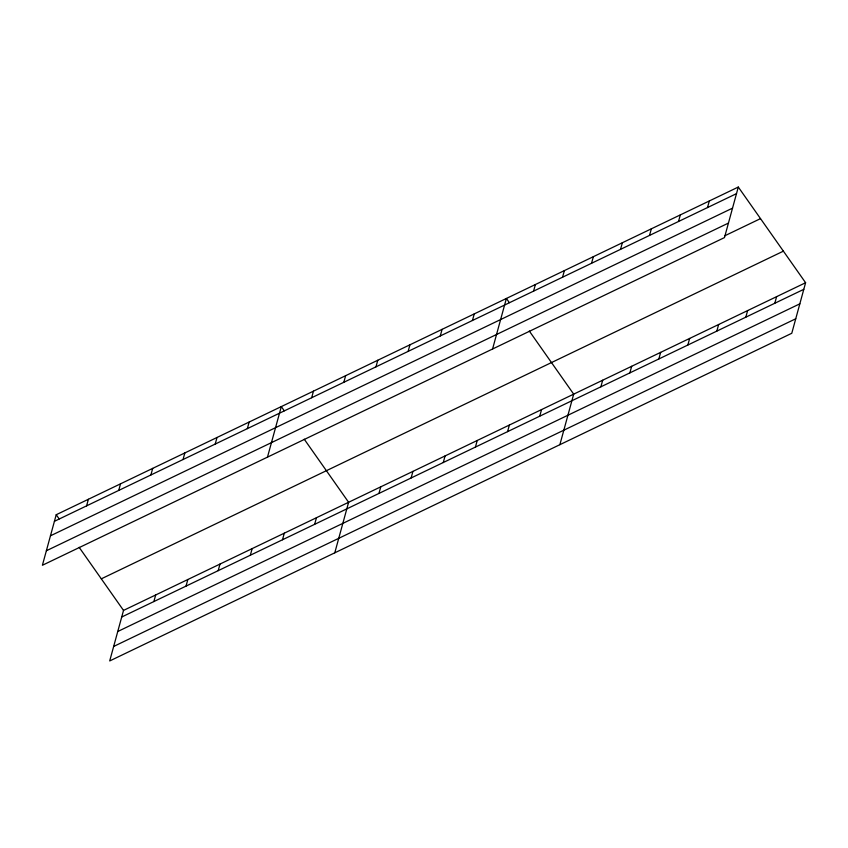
<?xml version="1.0" encoding="UTF-8"?>
<svg xmlns="http://www.w3.org/2000/svg" width="848" height="848" viewBox="0 0 848 848"><rect width="100%" height="100%" fill="white"/><g stroke="black" fill="none" stroke-linecap="round" stroke-linejoin="round"><path stroke-width="1.27" d="M738.301 187.048L56.222 514.725L42.4 565.266L724.478 237.588L738.301 187.048L805.6 282.734L791.778 333.275L109.699 660.952L123.522 610.412L805.6 282.734M86.581 505.874L88.383 499.281M118.731 490.43L120.533 483.837M150.891 474.975L152.693 468.382M183.041 459.531L184.843 452.938M153.88 601.561L155.682 594.967M215.201 444.087L217.003 437.494M186.03 586.106L187.832 579.513M247.351 428.632L249.153 422.039M218.19 570.662L219.992 564.068M267.48 457.136L281.313 406.595L284.271 410.803M250.34 555.217L252.142 548.624M311.661 397.733L313.463 391.151M282.501 539.763L284.303 533.169M343.822 382.289L345.624 375.696M314.65 524.318L316.452 517.725M375.971 366.845L377.773 360.252M334.78 552.822L348.613 502.281L304.231 439.19M408.132 351.39L409.934 344.807M378.961 493.419L380.763 486.826M440.282 335.946L442.084 329.353M411.121 477.975L412.923 471.382M472.442 320.502L474.244 313.908M443.271 462.531L445.073 455.938M492.571 348.994L506.394 298.454L509.362 302.672M475.431 447.076L477.233 440.483M533.583 291.129L535.385 284.536M507.581 431.632L509.383 425.039M562.563 277.201L564.376 270.607M539.741 416.188L541.543 409.595M591.554 263.272L593.356 256.679M559.871 444.681L573.693 394.14L529.322 331.049M620.545 249.344L622.347 242.751M600.882 386.805L602.684 380.222M649.536 235.415L651.338 228.822M629.863 372.887L631.675 366.294M678.517 221.487L680.329 214.904M658.854 358.958L660.656 352.365M707.508 207.569L709.31 200.976M687.845 345.03L689.647 338.437M716.836 331.102L718.638 324.508M745.816 317.173L747.629 310.58M774.807 303.255L776.609 296.662M54.42 521.319L736.499 193.641M50.456 535.819L732.534 208.142M46.364 550.765L728.443 223.088M724.563 235.892L760.508 218.625M101.315 578.834L783.393 251.156M121.72 617.005L803.798 289.327M117.755 631.506L799.834 303.828M113.664 646.452L795.742 318.774M56.222 514.725L59.19 518.934M79.15 547.32L123.522 610.412"/></g></svg>
